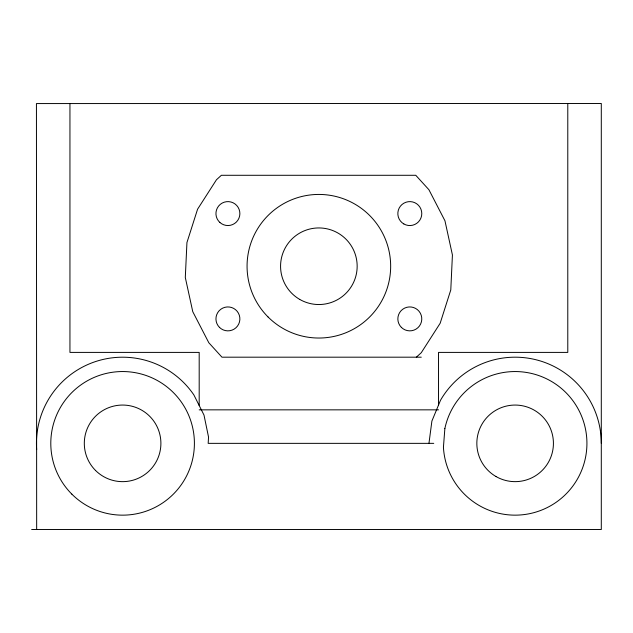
<?xml version="1.0" encoding="UTF-8"?>
<svg xmlns="http://www.w3.org/2000/svg" width="633" height="633" viewBox="0 0 633 633"><rect width="100%" height="100%" fill="white"/><g stroke="black" fill="none" stroke-linecap="round" stroke-linejoin="round"><path stroke-width="0.95" d="M36.667 529.505L601.295 529.52L601.295 103.48L36.437 103.567L36.667 529.505L31.65 529.52M428.96 443.353L431.896 421.056L440.505 400.27A86.167 86.167 0 0 1 601.295 443.353M416.356 357.186L421.262 352.723L440.157 323.273L450.783 289.938L452.421 254.98L444.959 220.798L428.905 189.71L415.77 175.286L221.376 175.286L216.462 179.756L197.575 209.206L186.941 242.542L185.303 277.491L192.764 311.673L208.827 342.762L221.961 357.186L421.262 357.186M199.189 409.844L438.534 409.844M433.747 443.353L208.17 443.353L208.542 437.094L203.992 415.066L193.896 394.968A86.167 86.167 0 0 0 36.667 449.612M567.785 103.48L567.785 352.399L438.534 352.399L438.534 405.025M199.189 405.508L199.189 352.399L69.947 352.399L69.947 103.48M444.864 428.565L443.432 447.254A71.806 71.806 0 0 0 548.961 506.685A71.806 71.806 0 0 0 558.227 385.924A71.806 71.806 0 0 0 444.864 428.565M299.718 299.401A38.297 38.297 0 0 0 357.162 266.24A38.297 38.297 0 0 0 299.718 233.071A38.297 38.297 0 0 0 299.718 299.401M268.091 317.006A71.806 71.806 0 0 0 388.219 284.818A71.806 71.806 0 0 0 300.279 196.879A71.806 71.806 0 0 0 268.091 317.006M219.849 222.42A11.964 11.964 0 0 0 239.598 216.146A11.964 11.964 0 0 0 224.296 202.172A11.964 11.964 0 0 0 219.849 222.42M219.453 327.356A11.964 11.964 0 0 0 239.472 321.991A11.964 11.964 0 0 0 224.818 307.337A11.964 11.964 0 0 0 219.453 327.356M403.83 223.947A11.964 11.964 0 0 0 421.784 213.582A11.964 11.964 0 0 0 403.83 203.217A11.964 11.964 0 0 0 403.83 223.947M401.354 327.356A11.964 11.964 0 0 0 421.372 321.991A11.964 11.964 0 0 0 406.718 307.337A11.964 11.964 0 0 0 401.354 327.356M495.979 476.514A38.297 38.297 0 0 0 553.424 443.353A38.297 38.297 0 0 0 495.979 410.192A38.297 38.297 0 0 0 495.979 476.514M71.83 494.128A71.806 71.806 0 0 0 191.957 461.94A71.806 71.806 0 0 0 104.018 373.992A71.806 71.806 0 0 0 71.83 494.128M95.52 470.43A38.297 38.297 0 0 0 159.595 453.268A38.297 38.297 0 0 0 112.69 406.362A38.297 38.297 0 0 0 95.52 470.43"/></g></svg>
